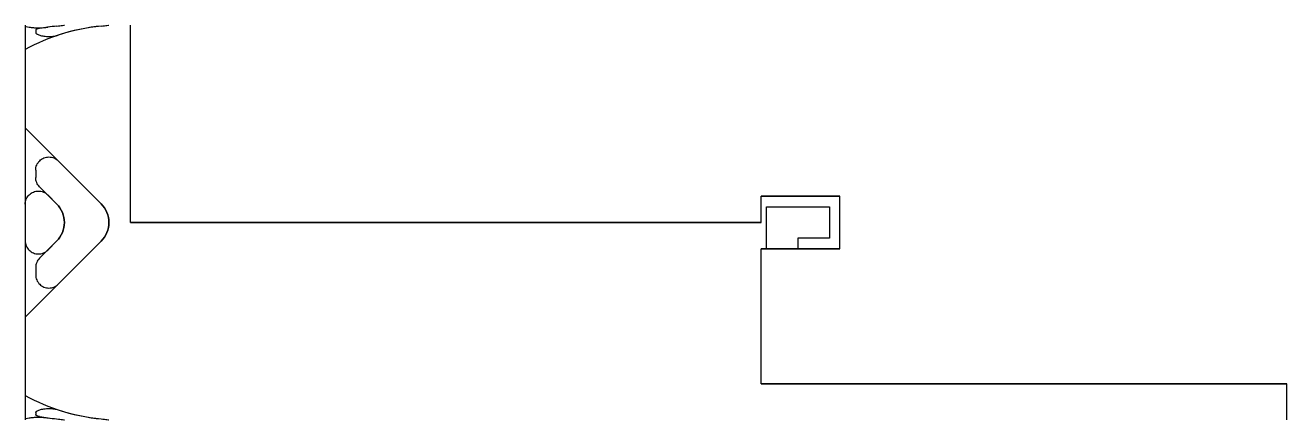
# Model space of a CAD drawing. Header units: millimetres. Extents: x -20 to 220, y -38 to 38.
import ezdxf

# ---------------------------------------------------------------- set-up
doc = ezdxf.new("R2010")
doc.units = ezdxf.units.MM
doc.layers.get('0').update_dxf_attribs({"linetype": 'CONTINUOUS'})

msp = doc.modelspace()

# ---------------------------------------------------------------- linework, layer by layer
for p, q in [((-20, 37.5), (-20, 18)), ((-18, 36.51), (-18, 36.15)), ((0, 0), (0, 37.5)), ((-20, 32.9), (-20, -3.48)), ((-5.54, 3.54), (-20, 18)), ((-18, 9.96), (-18, 8.55)), ((-5.54, 3.54), (-13.73, 11.73)), ((-17.27, 6.78), (-14.02, 3.54)), ((-15.73, 5.25), (-14.02, 3.54)), ((120, 0), (120, 5)), ((120, 5), (135, 5)), ((135, 5), (120, 5)), ((120, 0), (120, 5)), ((135, -5), (135, 5)), ((135, -5), (135, 5)), ((-20, 3.48), (-20, -32.9)), ((121, -5), (121, 3)), ((121, 3), (133, 3)), ((133, 3), (133, -3)), ((0, 0), (120, 0)), ((120, 0), (0, 0)), ((-20, -18), (-5.54, -3.54)), ((-14.02, -3.54), (-17.27, -6.78)), ((-14.02, -3.54), (-15.73, -5.25)), ((-13.73, -11.73), (-5.54, -3.54)), ((133, -3), (127, -3)), ((127, -3), (127, -5)), ((135, -5), (120, -5)), ((120, -30.69), (120, -5)), ((120, -30.69), (120, -5)), ((120, -5), (135, -5)), ((-18, -8.55), (-18, -9.96)), ((-20, -18), (-20, -37.5)), ((120, -30.69), (220, -30.69)), ((220, -30.69), (120, -30.69)), ((220, -37.5), (220, -30.69)), ((-18, -36.15), (-18, -36.51))]:
    msp.add_line(p, q)
for centre, start, end in [((-2, 0), 95.4099, 118.6854), ((-10.49, 0), 95.4099, 100.4202), ((-10.49, 0), 95.4099, 98.0431), ((-2, 0), 95.4099, 108.2316), ((-2, 0), 241.3146, 264.5901), ((-2, 0), 251.7684, 264.5901), ((-10.49, 0), 259.5798, 264.5901), ((-10.49, 0), 261.9569, 264.5901)]:
    msp.add_arc(centre, 37.5, start, end)
for points, knots in [([(-20, 37.34), (-20, 37.31), (-19.94, 37.27), (-19.68, 37.2), (-19.49, 37.16), (-19.04, 37.1), (-18.76, 37.07), (-18.15, 37.03), (-17.81, 37.02), (-17.19, 37.02), (-16.85, 37.03), (-16.24, 37.07), (-15.96, 37.1), (-15.73, 37.13), (-15.73, 37.13), (-15.73, 37.13)], [0.3771217, 0.3771217, 0.3771217, 0.3771217, 0.4719842, 0.4719842, 0.5668466, 0.5668466, 0.6610514, 0.6610514, 0.7552563, 0.7552563, 0.8494611, 0.8494611, 0.9436659, 0.9436659, 0.9440338, 0.9440338, 0.9440338, 0.9440338]), ([(-17.27, 36.88), (-17.49, 36.84), (-17.68, 36.79), (-17.94, 36.66), (-18, 36.59), (-18, 36.51)], [0.1889547, 0.1889547, 0.1889547, 0.1889547, 0.2843191, 0.2843191, 0.3806113, 0.3806113, 0.3806113, 0.3806113]), ([(-18, 36.15), (-18, 36.06), (-17.94, 35.97), (-17.68, 35.78), (-17.48, 35.69), (-17.03, 35.54), (-16.76, 35.48), (-16.15, 35.39), (-15.81, 35.37), (-15.19, 35.37), (-14.85, 35.39), (-14.24, 35.48), (-13.97, 35.54), (-13.74, 35.61), (-13.74, 35.62), (-13.73, 35.62)], [0.3822939, 0.3822939, 0.3822939, 0.3822939, 0.4809451, 0.4809451, 0.5795962, 0.5795962, 0.6737114, 0.6737114, 0.7678266, 0.7678266, 0.8619418, 0.8619418, 0.956057, 0.956057, 0.9583851, 0.9583851, 0.9583851, 0.9583851]), ([(-14.02, 37.33), (-13.58, 37.37), (-13.19, 37.42), (-12.68, 37.48), (-12.56, 37.5), (-12.56, 37.5)], [1.8858489, 1.8858489, 1.8858489, 1.8858489, 2.0744326, 2.0744326, 2.2630163, 2.2630163, 2.2630163, 2.2630163]), ([(-5.54, 37.33), (-5.09, 37.37), (-4.71, 37.42), (-4.2, 37.48), (-4.07, 37.5), (-4.07, 37.5)], [0.3771714, 0.3771714, 0.3771714, 0.3771714, 0.5657551, 0.5657551, 0.7543388, 0.7543388, 0.7543388, 0.7543388]), ([(-18, 9.96), (-18, 10.28), (-17.94, 10.62), (-17.68, 11.24), (-17.48, 11.52), (-17.03, 11.96), (-16.76, 12.15), (-16.15, 12.4), (-15.81, 12.46), (-15.19, 12.46), (-14.85, 12.4), (-14.24, 12.15), (-13.97, 11.96), (-13.74, 11.74), (-13.74, 11.74), (-13.73, 11.73)], [0.3822939, 0.3822939, 0.3822939, 0.3822939, 0.4809451, 0.4809451, 0.5795962, 0.5795962, 0.6737114, 0.6737114, 0.7678266, 0.7678266, 0.8619418, 0.8619418, 0.956057, 0.956057, 0.9583851, 0.9583851, 0.9583851, 0.9583851]), ([(-17.27, 6.78), (-17.49, 7.01), (-17.68, 7.29), (-17.94, 7.9), (-18, 8.24), (-18, 8.55)], [0.1889547, 0.1889547, 0.1889547, 0.1889547, 0.2843191, 0.2843191, 0.3806113, 0.3806113, 0.3806113, 0.3806113]), ([(-20, 3.48), (-20, 3.79), (-19.94, 4.13), (-19.68, 4.75), (-19.49, 5.03), (-19.04, 5.47), (-18.76, 5.66), (-18.15, 5.92), (-17.81, 5.98), (-17.19, 5.98), (-16.85, 5.92), (-16.24, 5.66), (-15.96, 5.47), (-15.73, 5.25), (-15.73, 5.25), (-15.73, 5.25)], [0.3771217, 0.3771217, 0.3771217, 0.3771217, 0.4719842, 0.4719842, 0.5668466, 0.5668466, 0.6610514, 0.6610514, 0.7552563, 0.7552563, 0.8494611, 0.8494611, 0.9436659, 0.9436659, 0.9440338, 0.9440338, 0.9440338, 0.9440338]), ([(-14.02, -3.54), (-13.58, -3.09), (-13.19, -2.53), (-12.68, -1.3), (-12.56, -0.63), (-12.56, 0.63), (-12.68, 1.3), (-13.19, 2.53), (-13.58, 3.09), (-14.02, 3.54)], [1.8858489, 1.8858489, 1.8858489, 1.8858489, 2.0744326, 2.0744326, 2.2630163, 2.2630163, 2.4515999, 2.4515999, 2.6401836, 2.6401836, 2.6401836, 2.6401836]), ([(-14.02, 3.54), (-13.58, 3.09), (-13.19, 2.53), (-12.68, 1.3), (-12.56, 0.63), (-12.56, -0.63), (-12.68, -1.3), (-13.19, -2.53), (-13.58, -3.09), (-14.02, -3.54)], [1.8858489, 1.8858489, 1.8858489, 1.8858489, 2.0744326, 2.0744326, 2.2630163, 2.2630163, 2.4515999, 2.4515999, 2.6401836, 2.6401836, 2.6401836, 2.6401836]), ([(-5.54, 3.54), (-5.09, 3.09), (-4.71, 2.53), (-4.2, 1.3), (-4.07, 0.63), (-4.07, -0.63), (-4.2, -1.3), (-4.71, -2.53), (-5.09, -3.09), (-5.54, -3.54)], [0.3771714, 0.3771714, 0.3771714, 0.3771714, 0.5657551, 0.5657551, 0.7543388, 0.7543388, 0.9429224, 0.9429224, 1.1315061, 1.1315061, 1.1315061, 1.1315061]), ([(-5.54, -3.54), (-5.09, -3.09), (-4.71, -2.53), (-4.2, -1.3), (-4.07, -0.63), (-4.07, 0.63), (-4.2, 1.3), (-4.71, 2.53), (-5.09, 3.09), (-5.54, 3.54)], [0.3771714, 0.3771714, 0.3771714, 0.3771714, 0.5657551, 0.5657551, 0.7543388, 0.7543388, 0.9429224, 0.9429224, 1.1315061, 1.1315061, 1.1315061, 1.1315061]), ([(-20, -3.48), (-20, -3.79), (-19.94, -4.13), (-19.68, -4.75), (-19.49, -5.03), (-19.04, -5.47), (-18.76, -5.66), (-18.15, -5.92), (-17.81, -5.98), (-17.19, -5.98), (-16.85, -5.92), (-16.24, -5.66), (-15.96, -5.47), (-15.73, -5.25), (-15.73, -5.25), (-15.73, -5.25)], [0.3771217, 0.3771217, 0.3771217, 0.3771217, 0.4719842, 0.4719842, 0.5668466, 0.5668466, 0.6610514, 0.6610514, 0.7552563, 0.7552563, 0.8494611, 0.8494611, 0.9436659, 0.9436659, 0.9440338, 0.9440338, 0.9440338, 0.9440338]), ([(-17.27, -6.78), (-17.49, -7.01), (-17.68, -7.29), (-17.94, -7.9), (-18, -8.24), (-18, -8.55)], [0.1889547, 0.1889547, 0.1889547, 0.1889547, 0.2843191, 0.2843191, 0.3806113, 0.3806113, 0.3806113, 0.3806113]), ([(-18, -9.96), (-18, -10.28), (-17.94, -10.62), (-17.68, -11.24), (-17.48, -11.52), (-17.03, -11.96), (-16.76, -12.15), (-16.15, -12.4), (-15.81, -12.46), (-15.19, -12.46), (-14.85, -12.4), (-14.24, -12.15), (-13.97, -11.96), (-13.74, -11.74), (-13.74, -11.74), (-13.73, -11.73)], [0.3822939, 0.3822939, 0.3822939, 0.3822939, 0.4809451, 0.4809451, 0.5795962, 0.5795962, 0.6737114, 0.6737114, 0.7678266, 0.7678266, 0.8619418, 0.8619418, 0.956057, 0.956057, 0.9583851, 0.9583851, 0.9583851, 0.9583851]), ([(-18, -36.15), (-18, -36.06), (-17.94, -35.97), (-17.68, -35.78), (-17.48, -35.69), (-17.03, -35.54), (-16.76, -35.48), (-16.15, -35.39), (-15.81, -35.37), (-15.19, -35.37), (-14.85, -35.39), (-14.24, -35.48), (-13.97, -35.54), (-13.74, -35.61), (-13.74, -35.62), (-13.73, -35.62)], [0.3822939, 0.3822939, 0.3822939, 0.3822939, 0.4809451, 0.4809451, 0.5795962, 0.5795962, 0.6737114, 0.6737114, 0.7678266, 0.7678266, 0.8619418, 0.8619418, 0.956057, 0.956057, 0.9583851, 0.9583851, 0.9583851, 0.9583851]), ([(-20, -37.34), (-20, -37.31), (-19.94, -37.27), (-19.68, -37.2), (-19.49, -37.16), (-19.04, -37.1), (-18.76, -37.07), (-18.15, -37.03), (-17.81, -37.02), (-17.19, -37.02), (-16.85, -37.03), (-16.24, -37.07), (-15.96, -37.1), (-15.73, -37.13), (-15.73, -37.13), (-15.73, -37.13)], [0.3771217, 0.3771217, 0.3771217, 0.3771217, 0.4719842, 0.4719842, 0.5668466, 0.5668466, 0.6610514, 0.6610514, 0.7552563, 0.7552563, 0.8494611, 0.8494611, 0.9436659, 0.9436659, 0.9440338, 0.9440338, 0.9440338, 0.9440338]), ([(-17.27, -36.88), (-17.49, -36.84), (-17.68, -36.79), (-17.94, -36.66), (-18, -36.59), (-18, -36.51)], [0.1889547, 0.1889547, 0.1889547, 0.1889547, 0.2843191, 0.2843191, 0.3806113, 0.3806113, 0.3806113, 0.3806113]), ([(-14.02, -37.33), (-13.58, -37.37), (-13.19, -37.42), (-12.68, -37.48), (-12.56, -37.5), (-12.56, -37.5)], [1.8858489, 1.8858489, 1.8858489, 1.8858489, 2.0744326, 2.0744326, 2.2630163, 2.2630163, 2.2630163, 2.2630163]), ([(-5.54, -37.33), (-5.09, -37.37), (-4.71, -37.42), (-4.2, -37.48), (-4.07, -37.5), (-4.07, -37.5)], [0.3771714, 0.3771714, 0.3771714, 0.3771714, 0.5657551, 0.5657551, 0.7543388, 0.7543388, 0.7543388, 0.7543388])]:
    msp.add_open_spline(points, degree=3, knots=knots)

doc.saveas('drawing.dxf')
